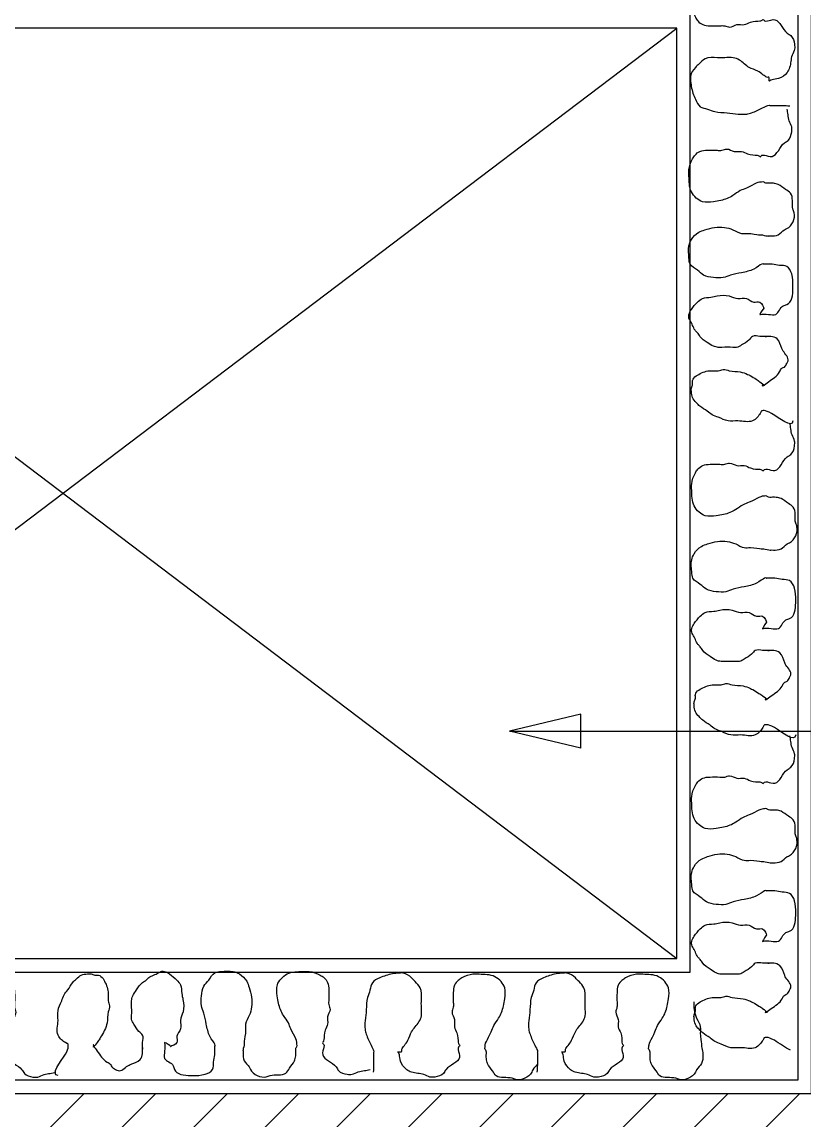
# Model space of a CAD drawing. Extents: x -251.9 to -196.2, y -340.1 to -300.7.
# Drawn here: x -208.626 to -206.665, y -334.754 to -332 of the extents above; entities that cross this region are included whole.
import ezdxf

# ---------------------------------------------------------------- set-up
doc = ezdxf.new("R2010")
doc.units = 0
doc.header["$LTSCALE"] = 0.5
doc.header["$MEASUREMENT"] = 0
for name, color, linetype in [('AC', 10, 'CONTINUOUS'), ('HATCH', 11, 'CONTINUOUS'), ('LINE', 3, 'CONTINUOUS')]:
    doc.layers.add(name, color=color, linetype=linetype)

msp = doc.modelspace()

# ---------------------------------------------------------------- hatches: boundary and pattern name
at = {"layer": 'HATCH'}
h = msp.add_hatch(dxfattribs=at)
h.set_pattern_fill('ANSI31', color=256, scale=1.014905, style=0)
h.set_pattern_definition([(45, (-382.4706, -368.56819), (-0.08970575, 0.08970575), [])])
h.paths.add_polyline_path([(-206.4596, -331.4907), (-210.5869, -331.4907), (-210.5869, -334.8737), (-206.4596, -334.8737)])
h.paths.add_polyline_path([(-206.6457, -331.6768), (-206.6457, -334.6876), (-210.4008, -334.6876), (-210.4008, -331.6768)], flags=16)

# ---------------------------------------------------------------- linework, layer by layer
at = {"layer": 'AC'}
for points in [[(-210.4008, -331.6768), (-210.4008, -334.6876), (-206.6457, -334.6876), (-206.6457, -331.6768)], [(-210.367, -331.7106), (-210.367, -334.6538), (-206.6795, -334.6538), (-206.6795, -331.7106)], [(-210.0963, -331.9812), (-210.0963, -334.3832), (-206.9501, -334.3832), (-206.9501, -331.9812)], [(-210.0625, -332.0151), (-210.0625, -334.3493), (-206.984, -334.3493), (-206.984, -332.0151)]]:
    msp.add_lwpolyline(points, close=True, dxfattribs=at)
at = {"layer": 'HATCH'}
for points, knots in [([(-206.9221, -331.8036), (-206.9221, -331.8036), (-206.9172, -331.8064), (-206.9038, -331.8109), (-206.8826, -331.8172), (-206.8581, -331.8171), (-206.8354, -331.811), (-206.8177, -331.7988), (-206.7929, -331.8021), (-206.7708, -331.7964), (-206.7675, -331.7986), (-206.7474, -331.7936), (-206.7478, -331.7948), (-206.7475, -331.7946), (-206.7215, -331.794), (-206.7113, -331.8087), (-206.6893, -331.8171), (-206.677, -331.8428), (-206.6906, -331.8711), (-206.6819, -331.8989), (-206.7067, -331.912), (-206.7188, -331.9235), (-206.7366, -331.9277), (-206.7553, -331.9254), (-206.758, -331.9315), (-206.7634, -331.929), (-206.7745, -331.9301), (-206.7977, -331.9151), (-206.82, -331.9086), (-206.8383, -331.8925), (-206.862, -331.8838), (-206.8879, -331.8801), (-206.9104, -331.877), (-206.9292, -331.8895), (-206.9464, -331.9099), (-206.9459, -331.9368), (-206.9475, -331.965), (-206.9406, -331.9831), (-206.9309, -331.9988), (-206.9184, -332.0086), (-206.8984, -332.0098), (-206.8801, -332.0103), (-206.8635, -332.0082), (-206.8491, -332.016), (-206.8338, -332.003), (-206.8147, -332.0094), (-206.7963, -331.9966), (-206.7724, -331.9986), (-206.7689, -331.9933), (-206.766, -331.9928), (-206.7629, -332.0009), (-206.7274, -331.9862), (-206.7183, -332.0239), (-206.6933, -332.0351), (-206.6886, -332.052), (-206.6875, -332.0696), (-206.6959, -332.0827), (-206.6978, -332.0987), (-206.7001, -332.1136), (-206.7083, -332.1306), (-206.7257, -332.1431), (-206.75, -332.1442), (-206.753, -332.1525), (-206.7512, -332.135), (-206.7577, -332.1427), (-206.7774, -332.1219), (-206.8058, -332.1153), (-206.8219, -332.0967), (-206.8436, -332.0875), (-206.8628, -332.0898), (-206.8859, -332.0896), (-206.9109, -332.0876), (-206.9266, -332.1034), (-206.9401, -332.1163), (-206.9505, -332.1302), (-206.9491, -332.1532), (-206.9461, -332.1734), (-206.9367, -332.1953), (-206.9279, -332.2149), (-206.9061, -332.2175), (-206.8851, -332.2274), (-206.8583, -332.2267), (-206.8322, -332.231), (-206.8113, -332.232), (-206.7904, -332.2264), (-206.7728, -332.2175), (-206.752, -332.2071), (-206.7501, -332.2103), (-206.75, -332.209), (-206.7448, -332.2094), (-206.7232, -332.209), (-206.7068, -332.2096), (-206.7006, -332.2104)], [0.4512314, 0.4512314, 0.4512314, 0.4512314, 0.45128, 0.4549386, 0.4605401, 0.4659738, 0.4709192, 0.4760933, 0.4794894, 0.4869917, 0.4910669, 0.4965431, 0.5006184, 0.5074105, 0.5122134, 0.5165655, 0.5180848, 0.5278237, 0.5299749, 0.5389238, 0.542322, 0.5472225, 0.5500233, 0.5540985, 0.5595747, 0.567046, 0.5745483, 0.5812397, 0.5848982, 0.5897987, 0.5971158, 0.6012475, 0.6073604, 0.6113227, 0.6156765, 0.6246253, 0.6280273, 0.634481, 0.6369329, 0.6403311, 0.6444628, 0.6498965, 0.6526134, 0.6554141, 0.6597106, 0.6637859, 0.6674444, 0.6735951, 0.6790712, 0.6851842, 0.6920103, 0.6968132, 0.7069202, 0.7093704, 0.7145508, 0.7172723, 0.7209355, 0.7244046, 0.7278737, 0.7309155, 0.7367618, 0.7408935, 0.7470441, 0.7534889, 0.7582433, 0.7652392, 0.7704133, 0.7772097, 0.7808683, 0.7856227, 0.789698, 0.7965241, 0.8008762, 0.8037603, 0.8092436, 0.8112848, 0.8188915, 0.8225546, 0.8274584, 0.8317549, 0.8360514, 0.8428775, 0.8490281, 0.8537826, 0.8565834, 0.8632748, 0.8669334, 0.8716878, 0.8791592, 0.8839137, 0.8900266, 0.8939614, 0.8939614, 0.8939614, 0.8939614]), ([(-206.6925, -333.0006), (-206.6943, -333.0209), (-206.7562, -332.9685), (-206.7745, -332.9769), (-206.7707, -332.9764), (-206.7933, -333.0085), (-206.8269, -332.9982), (-206.8562, -333.0036), (-206.8765, -332.9917), (-206.8955, -332.9867), (-206.9087, -332.9739), (-206.9242, -332.9665), (-206.9354, -332.954), (-206.9459, -332.9429), (-206.947, -332.9291), (-206.9484, -332.9173), (-206.9428, -332.9088), (-206.9454, -332.8998), (-206.9399, -332.8902), (-206.9242, -332.8807), (-206.9029, -332.8724), (-206.8815, -332.8767), (-206.8666, -332.8695), (-206.8483, -332.8773), (-206.8271, -332.8756), (-206.8099, -332.882), (-206.7967, -332.8885), (-206.7866, -332.895), (-206.7736, -332.9032), (-206.7625, -332.9132), (-206.7651, -332.9107), (-206.7706, -332.9106), (-206.7695, -332.9146), (-206.7489, -332.8977), (-206.729, -332.8872), (-206.7223, -332.8682), (-206.7119, -332.8658), (-206.7089, -332.8572), (-206.7029, -332.8487), (-206.7077, -332.836), (-206.7161, -332.8282), (-206.7232, -332.8132), (-206.7269, -332.7947), (-206.7454, -332.788), (-206.7651, -332.7892), (-206.762, -332.7885), (-206.7602, -332.7887), (-206.7563, -332.7882), (-206.775, -332.7899), (-206.7938, -332.7847), (-206.8044, -332.8016), (-206.8192, -332.808), (-206.832, -332.8174), (-206.8493, -332.8155), (-206.8644, -332.816), (-206.881, -332.8167), (-206.8941, -332.8133), (-206.9089, -332.8027), (-206.9245, -332.7931), (-206.9308, -332.7795), (-206.94, -332.7727), (-206.9439, -332.7607), (-206.949, -332.7507), (-206.9544, -332.7421), (-206.9539, -332.7315), (-206.9456, -332.7179), (-206.9345, -332.7045), (-206.9186, -332.6903), (-206.8999, -332.6916), (-206.8782, -332.6856), (-206.8543, -332.6841), (-206.8316, -332.6965), (-206.8084, -332.6888), (-206.7938, -332.7065), (-206.7714, -332.6974), (-206.7654, -332.7208), (-206.765, -332.7148), (-206.7775, -332.7364), (-206.7749, -332.7326), (-206.7568, -332.732), (-206.7296, -332.7383), (-206.7244, -332.7116), (-206.6955, -332.7081), (-206.6924, -332.6807), (-206.6926, -332.6546), (-206.6924, -332.6351), (-206.705, -332.6103), (-206.7267, -332.6115), (-206.7454, -332.6061), (-206.7662, -332.6078), (-206.7671, -332.607), (-206.7652, -332.6083), (-206.769, -332.6045), (-206.7915, -332.6226), (-206.8203, -332.629), (-206.8465, -332.633), (-206.8689, -332.6434), (-206.8922, -332.6413), (-206.9164, -332.6383), (-206.9319, -332.6208), (-206.9522, -332.6116), (-206.9536, -332.5865), (-206.9562, -332.5657), (-206.9468, -332.5425), (-206.9324, -332.5276), (-206.9107, -332.5203), (-206.8895, -332.514), (-206.865, -332.5141), (-206.8423, -332.5202), (-206.8246, -332.5324), (-206.7998, -332.5291), (-206.7777, -332.5348), (-206.7744, -332.5326), (-206.7543, -332.5376), (-206.7547, -332.5364), (-206.7544, -332.5366), (-206.7284, -332.5372), (-206.7182, -332.5225), (-206.6962, -332.5141), (-206.6839, -332.4884), (-206.6975, -332.4601), (-206.6888, -332.4323), (-206.7136, -332.4192), (-206.7258, -332.4077), (-206.7436, -332.4035), (-206.7622, -332.4058), (-206.7649, -332.3997), (-206.7703, -332.4022), (-206.7814, -332.4011), (-206.8046, -332.4161), (-206.8269, -332.4226), (-206.8452, -332.4387), (-206.8689, -332.4474), (-206.8948, -332.4511), (-206.9173, -332.4543), (-206.9361, -332.4417), (-206.9533, -332.4213), (-206.9528, -332.3944), (-206.9544, -332.3662), (-206.9475, -332.3481), (-206.9378, -332.3324), (-206.9254, -332.3226), (-206.9053, -332.3214), (-206.887, -332.3209), (-206.8704, -332.323), (-206.856, -332.3152), (-206.8407, -332.3282), (-206.8216, -332.3218), (-206.8032, -332.3346), (-206.7793, -332.3326), (-206.7758, -332.3379), (-206.7729, -332.3384), (-206.7698, -332.3303), (-206.7343, -332.345), (-206.7253, -332.3073), (-206.7002, -332.2961), (-206.6955, -332.2792), (-206.6944, -332.2616), (-206.7029, -332.2485), (-206.7047, -332.2329), (-206.7062, -332.2229), (-206.7075, -332.2183)], [0, 0, 0, 0, 0.0135353, 0.0258367, 0.033431, 0.0402274, 0.0483779, 0.0538116, 0.0596161, 0.0632746, 0.0666728, 0.0715734, 0.0744575, 0.0778574, 0.0813265, 0.0833677, 0.085519, 0.0875602, 0.089081, 0.0924792, 0.0995714, 0.1036467, 0.1064475, 0.1099111, 0.1160617, 0.1203582, 0.1218775, 0.1258398, 0.12829, 0.1322523, 0.1349692, 0.1410821, 0.1458366, 0.1497988, 0.1579839, 0.1604358, 0.1619551, 0.164407, 0.1659279, 0.168733, 0.1721329, 0.1736537, 0.1797373, 0.1833958, 0.1854335, 0.1929048, 0.1963009, 0.2010554, 0.2051307, 0.209206, 0.2120901, 0.2169907, 0.2200292, 0.2220669, 0.2281798, 0.2302174, 0.2330182, 0.2369805, 0.2422891, 0.244741, 0.2466637, 0.2497055, 0.2527473, 0.2542682, 0.2563094, 0.2593512, 0.2646615, 0.2680597, 0.2728626, 0.2763261, 0.2831183, 0.2880637, 0.2928181, 0.297376, 0.3007721, 0.3055791, 0.3076167, 0.3146125, 0.3180086, 0.3234423, 0.3275176, 0.3337859, 0.3359342, 0.3454089, 0.3467698, 0.3536075, 0.3585113, 0.362643, 0.3667747, 0.3715292, 0.3762837, 0.3823966, 0.3871511, 0.3932283, 0.4003205, 0.4065831, 0.4108795, 0.4163132, 0.4219148, 0.4262668, 0.4315754, 0.4350445, 0.4418486, 0.4455117, 0.45128, 0.4549386, 0.4605401, 0.4659738, 0.4709192, 0.4760933, 0.4794894, 0.4869917, 0.4910669, 0.4965431, 0.5006184, 0.5074105, 0.5122134, 0.5165655, 0.5180848, 0.5278237, 0.5299749, 0.5389238, 0.542322, 0.5472225, 0.5500233, 0.5540985, 0.5595747, 0.567046, 0.5745483, 0.5812397, 0.5848982, 0.5897987, 0.5971158, 0.6012475, 0.6073604, 0.6113227, 0.6156765, 0.6246253, 0.6280273, 0.634481, 0.6369329, 0.6403311, 0.6444628, 0.6498965, 0.6526134, 0.6554141, 0.6597106, 0.6637859, 0.6674444, 0.6735951, 0.6790712, 0.6851842, 0.6920103, 0.6968132, 0.7069202, 0.7093704, 0.7145508, 0.7172723, 0.7209355, 0.7244046, 0.7276109, 0.7276109, 0.7276109, 0.7276109]), ([(-206.6856, -333.7885), (-206.6874, -333.8088), (-206.7493, -333.7564), (-206.7675, -333.7648), (-206.7637, -333.7643), (-206.7864, -333.7964), (-206.82, -333.7861), (-206.8493, -333.7915), (-206.8695, -333.7796), (-206.8885, -333.7746), (-206.9018, -333.7618), (-206.9173, -333.7544), (-206.9285, -333.7419), (-206.939, -333.7308), (-206.9401, -333.717), (-206.9414, -333.7052), (-206.9359, -333.6967), (-206.9385, -333.6877), (-206.933, -333.6781), (-206.9173, -333.6686), (-206.896, -333.6603), (-206.8746, -333.6646), (-206.8597, -333.6574), (-206.8414, -333.6652), (-206.8202, -333.6635), (-206.803, -333.6698), (-206.7898, -333.6764), (-206.7797, -333.6829), (-206.7667, -333.6911), (-206.7556, -333.7011), (-206.7582, -333.6986), (-206.7637, -333.6985), (-206.7626, -333.7025), (-206.742, -333.6856), (-206.7221, -333.6751), (-206.7154, -333.6561), (-206.705, -333.6537), (-206.702, -333.6451), (-206.6959, -333.6365), (-206.7007, -333.6239), (-206.7092, -333.6161), (-206.7163, -333.6011), (-206.72, -333.5826), (-206.7385, -333.5759), (-206.7582, -333.5771), (-206.7551, -333.5764), (-206.7533, -333.5766), (-206.7493, -333.5761), (-206.7681, -333.5777), (-206.7869, -333.5726), (-206.7975, -333.5895), (-206.8123, -333.5959), (-206.8251, -333.6053), (-206.8424, -333.6034), (-206.8575, -333.6039), (-206.874, -333.6046), (-206.8872, -333.6012), (-206.9019, -333.5906), (-206.9176, -333.581), (-206.9239, -333.5674), (-206.9331, -333.5606), (-206.937, -333.5486), (-206.9421, -333.5386), (-206.9475, -333.53), (-206.947, -333.5194), (-206.9387, -333.5058), (-206.9276, -333.4924), (-206.9117, -333.4782), (-206.893, -333.4795), (-206.8713, -333.4734), (-206.8474, -333.472), (-206.8247, -333.4844), (-206.8015, -333.4767), (-206.7868, -333.4944), (-206.7645, -333.4853), (-206.7585, -333.5087), (-206.7581, -333.5027), (-206.7706, -333.5243), (-206.768, -333.5205), (-206.7499, -333.5199), (-206.7227, -333.5262), (-206.7175, -333.4995), (-206.6886, -333.496), (-206.6855, -333.4686), (-206.6857, -333.4425), (-206.6855, -333.423), (-206.6981, -333.3982), (-206.7198, -333.3994), (-206.7385, -333.394), (-206.7593, -333.3957), (-206.7602, -333.3949), (-206.7582, -333.3962), (-206.7621, -333.3924), (-206.7846, -333.4105), (-206.8134, -333.4169), (-206.8396, -333.4209), (-206.862, -333.4313), (-206.8853, -333.4292), (-206.9095, -333.4262), (-206.9249, -333.4087), (-206.9452, -333.3995), (-206.9467, -333.3744), (-206.9493, -333.3536), (-206.9399, -333.3304), (-206.9255, -333.3155), (-206.9038, -333.3082), (-206.8826, -333.3019), (-206.8581, -333.302), (-206.8354, -333.3081), (-206.8177, -333.3203), (-206.7929, -333.317), (-206.7708, -333.3227), (-206.7675, -333.3205), (-206.7474, -333.3255), (-206.7478, -333.3243), (-206.7475, -333.3245), (-206.7215, -333.325), (-206.7113, -333.3104), (-206.6893, -333.302), (-206.677, -333.2763), (-206.6906, -333.248), (-206.6819, -333.2202), (-206.7067, -333.2071), (-206.7188, -333.1956), (-206.7366, -333.1914), (-206.7553, -333.1937), (-206.758, -333.1876), (-206.7634, -333.19), (-206.7745, -333.189), (-206.7977, -333.204), (-206.82, -333.2105), (-206.8383, -333.2266), (-206.862, -333.2353), (-206.8879, -333.2389), (-206.9104, -333.2421), (-206.9292, -333.2296), (-206.9464, -333.2092), (-206.9459, -333.1823), (-206.9475, -333.1541), (-206.9406, -333.136), (-206.9309, -333.1203), (-206.9184, -333.1105), (-206.8984, -333.1093), (-206.8801, -333.1088), (-206.8635, -333.1108), (-206.8491, -333.1031), (-206.8338, -333.1161), (-206.8147, -333.1097), (-206.7963, -333.1225), (-206.7724, -333.1205), (-206.7689, -333.1258), (-206.766, -333.1263), (-206.7629, -333.1182), (-206.7274, -333.1329), (-206.7183, -333.0952), (-206.6933, -333.084), (-206.6886, -333.0671), (-206.6875, -333.0495), (-206.6959, -333.0364), (-206.6978, -333.0208), (-206.6993, -333.0108), (-206.7006, -333.0062)], [0, 0, 0, 0, 0.0135353, 0.0258367, 0.033431, 0.0402274, 0.0483779, 0.0538116, 0.0596161, 0.0632746, 0.0666728, 0.0715734, 0.0744575, 0.0778574, 0.0813265, 0.0833677, 0.085519, 0.0875602, 0.089081, 0.0924792, 0.0995714, 0.1036467, 0.1064475, 0.1099111, 0.1160617, 0.1203582, 0.1218775, 0.1258398, 0.12829, 0.1322523, 0.1349692, 0.1410821, 0.1458366, 0.1497988, 0.1579839, 0.1604358, 0.1619551, 0.164407, 0.1659279, 0.168733, 0.1721329, 0.1736537, 0.1797373, 0.1833958, 0.1854335, 0.1929048, 0.1963009, 0.2010554, 0.2051307, 0.209206, 0.2120901, 0.2169907, 0.2200292, 0.2220669, 0.2281798, 0.2302174, 0.2330182, 0.2369805, 0.2422891, 0.244741, 0.2466637, 0.2497055, 0.2527473, 0.2542682, 0.2563094, 0.2593512, 0.2646615, 0.2680597, 0.2728626, 0.2763261, 0.2831183, 0.2880637, 0.2928181, 0.297376, 0.3007721, 0.3055791, 0.3076167, 0.3146125, 0.3180086, 0.3234423, 0.3275176, 0.3337859, 0.3359342, 0.3454089, 0.3467698, 0.3536075, 0.3585113, 0.362643, 0.3667747, 0.3715292, 0.3762837, 0.3823966, 0.3871511, 0.3932283, 0.4003205, 0.4065831, 0.4108795, 0.4163132, 0.4219148, 0.4262668, 0.4315754, 0.4350445, 0.4418486, 0.4455117, 0.45128, 0.4549386, 0.4605401, 0.4659738, 0.4709192, 0.4760933, 0.4794894, 0.4869917, 0.4910669, 0.4965431, 0.5006184, 0.5074105, 0.5122134, 0.5165655, 0.5180848, 0.5278237, 0.5299749, 0.5389238, 0.542322, 0.5472225, 0.5500233, 0.5540985, 0.5595747, 0.567046, 0.5745483, 0.5812397, 0.5848982, 0.5897987, 0.5971158, 0.6012475, 0.6073604, 0.6113227, 0.6156765, 0.6246253, 0.6280273, 0.634481, 0.6369329, 0.6403311, 0.6444628, 0.6498965, 0.6526134, 0.6554141, 0.6597106, 0.6637859, 0.6674444, 0.6735951, 0.6790712, 0.6851842, 0.6920103, 0.6968132, 0.7069202, 0.7093704, 0.7145508, 0.7172723, 0.7209355, 0.7244046, 0.7276109, 0.7276109, 0.7276109, 0.7276109]), ([(-206.6989, -334.5788), (-206.7105, -334.5744), (-206.7521, -334.5422), (-206.7675, -334.5493), (-206.7637, -334.5488), (-206.7864, -334.5809), (-206.82, -334.5705), (-206.8493, -334.5759), (-206.8695, -334.564), (-206.8885, -334.559), (-206.9018, -334.5462), (-206.9173, -334.5388), (-206.9285, -334.5263), (-206.939, -334.5152), (-206.9401, -334.5014), (-206.9414, -334.4897), (-206.9359, -334.4812), (-206.9385, -334.4722), (-206.933, -334.4626), (-206.9173, -334.453), (-206.896, -334.4448), (-206.8746, -334.449), (-206.8597, -334.4418), (-206.8414, -334.4496), (-206.8202, -334.4479), (-206.803, -334.4543), (-206.7898, -334.4609), (-206.7797, -334.4673), (-206.7667, -334.4756), (-206.7556, -334.4855), (-206.7582, -334.4831), (-206.7637, -334.4829), (-206.7626, -334.4869), (-206.742, -334.4701), (-206.7221, -334.4595), (-206.7154, -334.4405), (-206.705, -334.4381), (-206.702, -334.4296), (-206.6959, -334.421), (-206.7007, -334.4084), (-206.7092, -334.4006), (-206.7163, -334.3856), (-206.72, -334.367), (-206.7385, -334.3604), (-206.7582, -334.3615), (-206.7551, -334.3608), (-206.7533, -334.3611), (-206.7493, -334.3606), (-206.7681, -334.3622), (-206.7869, -334.357), (-206.7975, -334.374), (-206.8123, -334.3803), (-206.8251, -334.3897), (-206.8424, -334.3878), (-206.8575, -334.3884), (-206.874, -334.3891), (-206.8872, -334.3857), (-206.9019, -334.375), (-206.9176, -334.3654), (-206.9239, -334.3518), (-206.9331, -334.345), (-206.937, -334.3331), (-206.9421, -334.323), (-206.9475, -334.3144), (-206.947, -334.3038), (-206.9387, -334.2902), (-206.9276, -334.2769), (-206.9117, -334.2626), (-206.893, -334.264), (-206.8713, -334.2579), (-206.8474, -334.2564), (-206.8247, -334.2689), (-206.8015, -334.2612), (-206.7868, -334.2788), (-206.7645, -334.2697), (-206.7585, -334.2932), (-206.7581, -334.2872), (-206.7706, -334.3087), (-206.768, -334.3049), (-206.7499, -334.3044), (-206.7227, -334.3106), (-206.7175, -334.2839), (-206.6886, -334.2804), (-206.6855, -334.253), (-206.6857, -334.2269), (-206.6855, -334.2075), (-206.6981, -334.1827), (-206.7198, -334.1838), (-206.7385, -334.1784), (-206.7593, -334.1801), (-206.7602, -334.1794), (-206.7582, -334.1807), (-206.7621, -334.1768), (-206.7846, -334.1949), (-206.8134, -334.2013), (-206.8396, -334.2053), (-206.862, -334.2157), (-206.8853, -334.2136), (-206.9095, -334.2106), (-206.9249, -334.1931), (-206.9452, -334.1839), (-206.9467, -334.1588), (-206.9493, -334.138), (-206.9399, -334.1149), (-206.9255, -334.0999), (-206.9038, -334.0927), (-206.8826, -334.0864), (-206.8581, -334.0864), (-206.8354, -334.0925), (-206.8177, -334.1048), (-206.7929, -334.1014), (-206.7708, -334.1072), (-206.7675, -334.1049), (-206.7474, -334.1099), (-206.7478, -334.1087), (-206.7475, -334.1089), (-206.7215, -334.1095), (-206.7113, -334.0949), (-206.6893, -334.0864), (-206.677, -334.0608), (-206.6906, -334.0325), (-206.6819, -334.0047), (-206.7067, -333.9915), (-206.7188, -333.9801), (-206.7366, -333.9759), (-206.7553, -333.9781), (-206.758, -333.972), (-206.7634, -333.9745), (-206.7745, -333.9734), (-206.7977, -333.9885), (-206.82, -333.995), (-206.8383, -334.011), (-206.862, -334.0198), (-206.8879, -334.0234), (-206.9104, -334.0266), (-206.9292, -334.0141), (-206.9464, -333.9936), (-206.9459, -333.9667), (-206.9475, -333.9385), (-206.9406, -333.9205), (-206.9309, -333.9048), (-206.9184, -333.895), (-206.8984, -333.8938), (-206.8801, -333.8933), (-206.8635, -333.8953), (-206.8491, -333.8876), (-206.8338, -333.9005), (-206.8147, -333.8942), (-206.7963, -333.9069), (-206.7724, -333.905), (-206.7689, -333.9102), (-206.766, -333.9108), (-206.7629, -333.9027), (-206.7274, -333.9173), (-206.7183, -333.8796), (-206.6933, -333.8685), (-206.6886, -333.8515), (-206.6875, -333.834), (-206.6959, -333.8208), (-206.6978, -333.8053), (-206.6993, -333.7953), (-206.7006, -333.7907)], [0.0052418, 0.0052418, 0.0052418, 0.0052418, 0.0135353, 0.0258367, 0.033431, 0.0402274, 0.0483779, 0.0538116, 0.0596161, 0.0632746, 0.0666728, 0.0715734, 0.0744575, 0.0778574, 0.0813265, 0.0833677, 0.085519, 0.0875602, 0.089081, 0.0924792, 0.0995714, 0.1036467, 0.1064475, 0.1099111, 0.1160617, 0.1203582, 0.1218775, 0.1258398, 0.12829, 0.1322523, 0.1349692, 0.1410821, 0.1458366, 0.1497988, 0.1579839, 0.1604358, 0.1619551, 0.164407, 0.1659279, 0.168733, 0.1721329, 0.1736537, 0.1797373, 0.1833958, 0.1854335, 0.1929048, 0.1963009, 0.2010554, 0.2051307, 0.209206, 0.2120901, 0.2169907, 0.2200292, 0.2220669, 0.2281798, 0.2302174, 0.2330182, 0.2369805, 0.2422891, 0.244741, 0.2466637, 0.2497055, 0.2527473, 0.2542682, 0.2563094, 0.2593512, 0.2646615, 0.2680597, 0.2728626, 0.2763261, 0.2831183, 0.2880637, 0.2928181, 0.297376, 0.3007721, 0.3055791, 0.3076167, 0.3146125, 0.3180086, 0.3234423, 0.3275176, 0.3337859, 0.3359342, 0.3454089, 0.3467698, 0.3536075, 0.3585113, 0.362643, 0.3667747, 0.3715292, 0.3762837, 0.3823966, 0.3871511, 0.3932283, 0.4003205, 0.4065831, 0.4108795, 0.4163132, 0.4219148, 0.4262668, 0.4315754, 0.4350445, 0.4418486, 0.4455117, 0.45128, 0.4549386, 0.4605401, 0.4659738, 0.4709192, 0.4760933, 0.4794894, 0.4869917, 0.4910669, 0.4965431, 0.5006184, 0.5074105, 0.5122134, 0.5165655, 0.5180848, 0.5278237, 0.5299749, 0.5389238, 0.542322, 0.5472225, 0.5500233, 0.5540985, 0.5595747, 0.567046, 0.5745483, 0.5812397, 0.5848982, 0.5897987, 0.5971158, 0.6012475, 0.6073604, 0.6113227, 0.6156765, 0.6246253, 0.6280273, 0.634481, 0.6369329, 0.6403311, 0.6444628, 0.6498965, 0.6526134, 0.6554141, 0.6597106, 0.6637859, 0.6674444, 0.6735951, 0.6790712, 0.6851842, 0.6920103, 0.6968132, 0.7069202, 0.7093704, 0.7145508, 0.7172723, 0.7209355, 0.7244046, 0.7276109, 0.7276109, 0.7276109, 0.7276109]), ([(-208.5354, -334.6428), (-208.5557, -334.641), (-208.5034, -334.5791), (-208.5117, -334.5609), (-208.5112, -334.5647), (-208.5433, -334.542), (-208.533, -334.5084), (-208.5384, -334.4791), (-208.5265, -334.4589), (-208.5215, -334.4399), (-208.5087, -334.4266), (-208.5013, -334.4111), (-208.4888, -334.3999), (-208.4777, -334.3894), (-208.4639, -334.3883), (-208.4521, -334.387), (-208.4437, -334.3925), (-208.4346, -334.3899), (-208.425, -334.3954), (-208.4155, -334.4111), (-208.4073, -334.4324), (-208.4115, -334.4538), (-208.4043, -334.4687), (-208.4121, -334.487), (-208.4104, -334.5082), (-208.4168, -334.5254), (-208.4233, -334.5386), (-208.4298, -334.5487), (-208.4381, -334.5617), (-208.448, -334.5728), (-208.4455, -334.5702), (-208.4454, -334.5647), (-208.4494, -334.5658), (-208.4326, -334.5864), (-208.422, -334.6063), (-208.403, -334.613), (-208.4006, -334.6234), (-208.392, -334.6264), (-208.3835, -334.6325), (-208.3708, -334.6277), (-208.363, -334.6192), (-208.348, -334.6121), (-208.3295, -334.6084), (-208.3228, -334.5899), (-208.324, -334.5702), (-208.3233, -334.5733), (-208.3235, -334.5751), (-208.3231, -334.5791), (-208.3247, -334.5603), (-208.3195, -334.5415), (-208.3365, -334.5309), (-208.3428, -334.5161), (-208.3522, -334.5033), (-208.3503, -334.486), (-208.3508, -334.4709), (-208.3515, -334.4544), (-208.3482, -334.4412), (-208.3375, -334.4265), (-208.3279, -334.4108), (-208.3143, -334.4045), (-208.3075, -334.3953), (-208.2955, -334.3914), (-208.2855, -334.3863), (-208.2769, -334.3809), (-208.2663, -334.3814), (-208.2527, -334.3897), (-208.2393, -334.4008), (-208.2251, -334.4167), (-208.2264, -334.4354), (-208.2204, -334.4571), (-208.2189, -334.481), (-208.2313, -334.5037), (-208.2236, -334.5269), (-208.2413, -334.5416), (-208.2322, -334.5639), (-208.2556, -334.5699), (-208.2496, -334.5703), (-208.2712, -334.5578), (-208.2674, -334.5604), (-208.2668, -334.5785), (-208.2731, -334.6057), (-208.2464, -334.6109), (-208.2429, -334.6398), (-208.2155, -334.6429), (-208.1894, -334.6427), (-208.1699, -334.6429), (-208.1451, -334.6303), (-208.1463, -334.6086), (-208.1409, -334.5899), (-208.1426, -334.5691), (-208.1418, -334.5682), (-208.1431, -334.5702), (-208.1393, -334.5663), (-208.1574, -334.5438), (-208.1638, -334.515), (-208.1678, -334.4888), (-208.1782, -334.4664), (-208.1761, -334.4431), (-208.1731, -334.4189), (-208.1556, -334.4035), (-208.1464, -334.3832), (-208.1213, -334.3817), (-208.1005, -334.3791), (-208.0773, -334.3885), (-208.0624, -334.4029), (-208.0551, -334.4246), (-208.0489, -334.4458), (-208.0489, -334.4703), (-208.055, -334.493), (-208.0672, -334.5107), (-208.0639, -334.5355), (-208.0696, -334.5576), (-208.0674, -334.5609), (-208.0724, -334.581), (-208.0712, -334.5806), (-208.0714, -334.5809), (-208.072, -334.6069), (-208.0574, -334.6171), (-208.0489, -334.6391), (-208.0232, -334.6514), (-207.9949, -334.6378), (-207.9671, -334.6465), (-207.954, -334.6217), (-207.9425, -334.6096), (-207.9383, -334.5918), (-207.9406, -334.5731), (-207.9345, -334.5704), (-207.937, -334.565), (-207.9359, -334.5539), (-207.9509, -334.5307), (-207.9575, -334.5084), (-207.9735, -334.4901), (-207.9823, -334.4664), (-207.9859, -334.4405), (-207.9891, -334.418), (-207.9765, -334.3992), (-207.9561, -334.382), (-207.9292, -334.3825), (-207.901, -334.3809), (-207.8829, -334.3878), (-207.8672, -334.3975), (-207.8574, -334.41), (-207.8562, -334.43), (-207.8557, -334.4483), (-207.8578, -334.4649), (-207.8501, -334.4793), (-207.863, -334.4946), (-207.8566, -334.5137), (-207.8694, -334.5321), (-207.8675, -334.556), (-207.8727, -334.5595), (-207.8732, -334.5624), (-207.8651, -334.5655), (-207.8798, -334.601), (-207.8421, -334.6101), (-207.831, -334.6351), (-207.814, -334.6398), (-207.7964, -334.6409), (-207.7833, -334.6325), (-207.7677, -334.6306), (-207.7577, -334.6291), (-207.7531, -334.6278)], [0, 0, 0, 0, 0.0135353, 0.0258367, 0.033431, 0.0402274, 0.0483779, 0.0538116, 0.0596161, 0.0632746, 0.0666728, 0.0715734, 0.0744575, 0.0778574, 0.0813265, 0.0833677, 0.085519, 0.0875602, 0.089081, 0.0924792, 0.0995714, 0.1036467, 0.1064475, 0.1099111, 0.1160617, 0.1203582, 0.1218775, 0.1258398, 0.12829, 0.1322523, 0.1349692, 0.1410821, 0.1458366, 0.1497988, 0.1579839, 0.1604358, 0.1619551, 0.164407, 0.1659279, 0.168733, 0.1721329, 0.1736537, 0.1797373, 0.1833958, 0.1854335, 0.1929048, 0.1963009, 0.2010554, 0.2051307, 0.209206, 0.2120901, 0.2169907, 0.2200292, 0.2220669, 0.2281798, 0.2302174, 0.2330182, 0.2369805, 0.2422891, 0.244741, 0.2466637, 0.2497055, 0.2527473, 0.2542682, 0.2563094, 0.2593512, 0.2646615, 0.2680597, 0.2728626, 0.2763261, 0.2831183, 0.2880637, 0.2928181, 0.297376, 0.3007721, 0.3055791, 0.3076167, 0.3146125, 0.3180086, 0.3234423, 0.3275176, 0.3337859, 0.3359342, 0.3454089, 0.3467698, 0.3536075, 0.3585113, 0.362643, 0.3667747, 0.3715292, 0.3762837, 0.3823966, 0.3871511, 0.3932283, 0.4003205, 0.4065831, 0.4108795, 0.4163132, 0.4219148, 0.4262668, 0.4315754, 0.4350445, 0.4418486, 0.4455117, 0.45128, 0.4549386, 0.4605401, 0.4659738, 0.4709192, 0.4760933, 0.4794894, 0.4869917, 0.4910669, 0.4965431, 0.5006184, 0.5074105, 0.5122134, 0.5165655, 0.5180848, 0.5278237, 0.5299749, 0.5389238, 0.542322, 0.5472225, 0.5500233, 0.5540985, 0.5595747, 0.567046, 0.5745483, 0.5812397, 0.5848982, 0.5897987, 0.5971158, 0.6012475, 0.6073604, 0.6113227, 0.6156765, 0.6246253, 0.6280273, 0.634481, 0.6369329, 0.6403311, 0.6444628, 0.6498965, 0.6526134, 0.6554141, 0.6597106, 0.6637859, 0.6674444, 0.6735951, 0.6790712, 0.6851842, 0.6920103, 0.6968132, 0.7069202, 0.7093704, 0.7145508, 0.7172723, 0.7209355, 0.7244046, 0.7276109, 0.7276109, 0.7276109, 0.7276109]), ([(-209.3233, -334.6497), (-209.3436, -334.6479), (-209.2913, -334.5861), (-209.2996, -334.5678), (-209.2991, -334.5716), (-209.3312, -334.5489), (-209.3209, -334.5153), (-209.3263, -334.486), (-209.3144, -334.4658), (-209.3094, -334.4468), (-209.2966, -334.4336), (-209.2892, -334.4181), (-209.2767, -334.4068), (-209.2656, -334.3964), (-209.2518, -334.3953), (-209.24, -334.3939), (-209.2316, -334.3994), (-209.2225, -334.3968), (-209.2129, -334.4024), (-209.2034, -334.418), (-209.1952, -334.4393), (-209.1994, -334.4607), (-209.1922, -334.4756), (-209.2, -334.4939), (-209.1983, -334.5151), (-209.2047, -334.5323), (-209.2112, -334.5455), (-209.2177, -334.5556), (-209.2259, -334.5686), (-209.2359, -334.5797), (-209.2334, -334.5771), (-209.2333, -334.5717), (-209.2373, -334.5727), (-209.2205, -334.5933), (-209.2099, -334.6132), (-209.1909, -334.6199), (-209.1885, -334.6304), (-209.1799, -334.6333), (-209.1714, -334.6394), (-209.1587, -334.6346), (-209.1509, -334.6262), (-209.1359, -334.619), (-209.1174, -334.6153), (-209.1107, -334.5968), (-209.1119, -334.5772), (-209.1112, -334.5802), (-209.1114, -334.582), (-209.1109, -334.586), (-209.1126, -334.5672), (-209.1074, -334.5484), (-209.1244, -334.5378), (-209.1307, -334.523), (-209.1401, -334.5102), (-209.1382, -334.4929), (-209.1387, -334.4778), (-209.1394, -334.4613), (-209.1361, -334.4481), (-209.1254, -334.4334), (-209.1158, -334.4178), (-209.1022, -334.4115), (-209.0954, -334.4022), (-209.0834, -334.3983), (-209.0734, -334.3932), (-209.0648, -334.3878), (-209.0542, -334.3883), (-209.0406, -334.3966), (-209.0272, -334.4078), (-209.013, -334.4236), (-209.0143, -334.4424), (-209.0083, -334.464), (-209.0068, -334.4879), (-209.0192, -334.5106), (-209.0115, -334.5338), (-209.0292, -334.5485), (-209.0201, -334.5708), (-209.0435, -334.5768), (-209.0375, -334.5772), (-209.0591, -334.5647), (-209.0553, -334.5673), (-209.0547, -334.5855), (-209.061, -334.6126), (-209.0343, -334.6178), (-209.0308, -334.6467), (-209.0034, -334.6498), (-208.9773, -334.6496), (-208.9578, -334.6498), (-208.933, -334.6373), (-208.9342, -334.6155), (-208.9288, -334.5968), (-208.9305, -334.576), (-208.9297, -334.5751), (-208.931, -334.5771), (-208.9272, -334.5732), (-208.9453, -334.5507), (-208.9517, -334.522), (-208.9557, -334.4957), (-208.9661, -334.4733), (-208.964, -334.4501), (-208.961, -334.4258), (-208.9435, -334.4104), (-208.9343, -334.3901), (-208.9092, -334.3886), (-208.8884, -334.386), (-208.8652, -334.3954), (-208.8503, -334.4098), (-208.843, -334.4315), (-208.8368, -334.4527), (-208.8368, -334.4772), (-208.8429, -334.4999), (-208.8551, -334.5177), (-208.8518, -334.5424), (-208.8575, -334.5645), (-208.8553, -334.5678), (-208.8603, -334.5879), (-208.8591, -334.5875), (-208.8593, -334.5878), (-208.8599, -334.6138), (-208.8453, -334.624), (-208.8368, -334.646), (-208.8111, -334.6583), (-208.7828, -334.6447), (-208.755, -334.6534), (-208.7419, -334.6286), (-208.7304, -334.6165), (-208.7262, -334.5987), (-208.7285, -334.5801), (-208.7224, -334.5773), (-208.7249, -334.5719), (-208.7238, -334.5608), (-208.7388, -334.5376), (-208.7454, -334.5153), (-208.7614, -334.497), (-208.7701, -334.4733), (-208.7738, -334.4474), (-208.777, -334.4249), (-208.7644, -334.4061), (-208.744, -334.3889), (-208.7171, -334.3894), (-208.6889, -334.3878), (-208.6708, -334.3947), (-208.6551, -334.4044), (-208.6453, -334.4169), (-208.6441, -334.437), (-208.6436, -334.4552), (-208.6457, -334.4718), (-208.638, -334.4862), (-208.6509, -334.5015), (-208.6445, -334.5206), (-208.6573, -334.539), (-208.6554, -334.5629), (-208.6606, -334.5664), (-208.6611, -334.5693), (-208.653, -334.5724), (-208.6677, -334.6079), (-208.63, -334.617), (-208.6188, -334.642), (-208.6019, -334.6467), (-208.5843, -334.6478), (-208.5712, -334.6394), (-208.5556, -334.6375), (-208.5456, -334.6361), (-208.541, -334.6347)], [0, 0, 0, 0, 0.0135353, 0.0258367, 0.033431, 0.0402274, 0.0483779, 0.0538116, 0.0596161, 0.0632746, 0.0666728, 0.0715734, 0.0744575, 0.0778574, 0.0813265, 0.0833677, 0.085519, 0.0875602, 0.089081, 0.0924792, 0.0995714, 0.1036467, 0.1064475, 0.1099111, 0.1160617, 0.1203582, 0.1218775, 0.1258398, 0.12829, 0.1322523, 0.1349692, 0.1410821, 0.1458366, 0.1497988, 0.1579839, 0.1604358, 0.1619551, 0.164407, 0.1659279, 0.168733, 0.1721329, 0.1736537, 0.1797373, 0.1833958, 0.1854335, 0.1929048, 0.1963009, 0.2010554, 0.2051307, 0.209206, 0.2120901, 0.2169907, 0.2200292, 0.2220669, 0.2281798, 0.2302174, 0.2330182, 0.2369805, 0.2422891, 0.244741, 0.2466637, 0.2497055, 0.2527473, 0.2542682, 0.2563094, 0.2593512, 0.2646615, 0.2680597, 0.2728626, 0.2763261, 0.2831183, 0.2880637, 0.2928181, 0.297376, 0.3007721, 0.3055791, 0.3076167, 0.3146125, 0.3180086, 0.3234423, 0.3275176, 0.3337859, 0.3359342, 0.3454089, 0.3467698, 0.3536075, 0.3585113, 0.362643, 0.3667747, 0.3715292, 0.3762837, 0.3823966, 0.3871511, 0.3932283, 0.4003205, 0.4065831, 0.4108795, 0.4163132, 0.4219148, 0.4262668, 0.4315754, 0.4350445, 0.4418486, 0.4455117, 0.45128, 0.4549386, 0.4605401, 0.4659738, 0.4709192, 0.4760933, 0.4794894, 0.4869917, 0.4910669, 0.4965431, 0.5006184, 0.5074105, 0.5122134, 0.5165655, 0.5180848, 0.5278237, 0.5299749, 0.5389238, 0.542322, 0.5472225, 0.5500233, 0.5540985, 0.5595747, 0.567046, 0.5745483, 0.5812397, 0.5848982, 0.5897987, 0.5971158, 0.6012475, 0.6073604, 0.6113227, 0.6156765, 0.6246253, 0.6280273, 0.634481, 0.6369329, 0.6403311, 0.6444628, 0.6498965, 0.6526134, 0.6554141, 0.6597106, 0.6637859, 0.6674444, 0.6735951, 0.6790712, 0.6851842, 0.6920103, 0.6968132, 0.7069202, 0.7093704, 0.7145508, 0.7172723, 0.7209355, 0.7244046, 0.7276109, 0.7276109, 0.7276109, 0.7276109]), ([(-207.3335, -334.6147), (-207.3367, -334.6194), (-207.3437, -334.6247), (-207.3519, -334.646), (-207.3776, -334.6583), (-207.4059, -334.6447), (-207.4337, -334.6534), (-207.4468, -334.6286), (-207.4583, -334.6165), (-207.4625, -334.5987), (-207.4602, -334.5801), (-207.4663, -334.5773), (-207.4639, -334.5719), (-207.4649, -334.5608), (-207.4499, -334.5376), (-207.4434, -334.5153), (-207.4273, -334.497), (-207.4186, -334.4733), (-207.415, -334.4474), (-207.4118, -334.4249), (-207.4243, -334.4061), (-207.4447, -334.3889), (-207.4716, -334.3894), (-207.4998, -334.3878), (-207.5179, -334.3947), (-207.5336, -334.4044), (-207.5434, -334.4169), (-207.5446, -334.437), (-207.5451, -334.4552), (-207.5431, -334.4718), (-207.5508, -334.4862), (-207.5378, -334.5015), (-207.5442, -334.5206), (-207.5314, -334.539), (-207.5334, -334.5629), (-207.5281, -334.5664), (-207.5276, -334.5693), (-207.5357, -334.5724), (-207.521, -334.6079), (-207.5587, -334.617), (-207.5699, -334.642), (-207.5868, -334.6467), (-207.6044, -334.6478), (-207.6175, -334.6394), (-207.6335, -334.6375), (-207.6484, -334.6353), (-207.6654, -334.6271), (-207.6779, -334.6096), (-207.679, -334.5854), (-207.6873, -334.5823), (-207.6698, -334.5841), (-207.6775, -334.5776), (-207.6567, -334.5579), (-207.6501, -334.5295), (-207.6316, -334.5134), (-207.6223, -334.4917), (-207.6246, -334.4725), (-207.6244, -334.4494), (-207.6224, -334.4244), (-207.6383, -334.4087), (-207.6512, -334.3952), (-207.665, -334.3849), (-207.688, -334.3862), (-207.7082, -334.3892), (-207.7301, -334.3986), (-207.7497, -334.4075), (-207.7523, -334.4292), (-207.7622, -334.4502), (-207.7615, -334.477), (-207.7658, -334.5031), (-207.7668, -334.524), (-207.7612, -334.5449), (-207.7523, -334.5625), (-207.7419, -334.5833), (-207.7452, -334.5852), (-207.7438, -334.5853), (-207.7442, -334.5905), (-207.7438, -334.6122), (-207.7445, -334.6285), (-207.7452, -334.6347)], [0.5127008, 0.5127008, 0.5127008, 0.5127008, 0.5165655, 0.5180848, 0.5278237, 0.5299749, 0.5389238, 0.542322, 0.5472225, 0.5500233, 0.5540985, 0.5595747, 0.567046, 0.5745483, 0.5812397, 0.5848982, 0.5897987, 0.5971158, 0.6012475, 0.6073604, 0.6113227, 0.6156765, 0.6246253, 0.6280273, 0.634481, 0.6369329, 0.6403311, 0.6444628, 0.6498965, 0.6526134, 0.6554141, 0.6597106, 0.6637859, 0.6674444, 0.6735951, 0.6790712, 0.6851842, 0.6920103, 0.6968132, 0.7069202, 0.7093704, 0.7145508, 0.7172723, 0.7209355, 0.7244046, 0.7278737, 0.7309155, 0.7367618, 0.7408935, 0.7470441, 0.7534889, 0.7582433, 0.7652392, 0.7704133, 0.7772097, 0.7808683, 0.7856227, 0.789698, 0.7965241, 0.8008762, 0.8037603, 0.8092436, 0.8112848, 0.8188915, 0.8225546, 0.8274584, 0.8317549, 0.8360514, 0.8428775, 0.8490281, 0.8537826, 0.8565834, 0.8632748, 0.8669334, 0.8716878, 0.8791592, 0.8839137, 0.8900266, 0.8939614, 0.8939614, 0.8939614, 0.8939614]), ([(-206.9408, -334.4583), (-206.9413, -334.4648), (-206.9409, -334.4789), (-206.9353, -334.4999), (-206.923, -334.5177), (-206.9264, -334.5424), (-206.9206, -334.5645), (-206.9229, -334.5678), (-206.9179, -334.5879), (-206.9191, -334.5875), (-206.9189, -334.5878), (-206.9183, -334.6138), (-206.9329, -334.624), (-206.9414, -334.646), (-206.967, -334.6583), (-206.9954, -334.6447), (-207.0231, -334.6534), (-207.0363, -334.6286), (-207.0477, -334.6165), (-207.0519, -334.5987), (-207.0497, -334.5801), (-207.0558, -334.5773), (-207.0533, -334.5719), (-207.0544, -334.5608), (-207.0393, -334.5376), (-207.0328, -334.5153), (-207.0168, -334.497), (-207.008, -334.4733), (-207.0044, -334.4474), (-207.0012, -334.4249), (-207.0137, -334.4061), (-207.0342, -334.3889), (-207.0611, -334.3894), (-207.0893, -334.3878), (-207.1073, -334.3947), (-207.123, -334.4044), (-207.1328, -334.4169), (-207.134, -334.437), (-207.1345, -334.4552), (-207.1325, -334.4718), (-207.1402, -334.4862), (-207.1273, -334.5015), (-207.1336, -334.5206), (-207.1209, -334.539), (-207.1228, -334.5629), (-207.1176, -334.5664), (-207.117, -334.5693), (-207.1251, -334.5724), (-207.1105, -334.6079), (-207.1482, -334.617), (-207.1593, -334.642), (-207.1763, -334.6467), (-207.1938, -334.6478), (-207.207, -334.6394), (-207.2229, -334.6375), (-207.2379, -334.6353), (-207.2549, -334.6271), (-207.2673, -334.6096), (-207.2684, -334.5854), (-207.2767, -334.5823), (-207.2592, -334.5841), (-207.267, -334.5776), (-207.2462, -334.5579), (-207.2396, -334.5295), (-207.221, -334.5134), (-207.2118, -334.4917), (-207.2141, -334.4725), (-207.2138, -334.4494), (-207.2119, -334.4244), (-207.2277, -334.4087), (-207.2406, -334.3952), (-207.2544, -334.3849), (-207.2775, -334.3862), (-207.2976, -334.3892), (-207.3196, -334.3986), (-207.3391, -334.4075), (-207.3418, -334.4292), (-207.3516, -334.4502), (-207.351, -334.477), (-207.3553, -334.5031), (-207.3563, -334.524), (-207.3506, -334.5449), (-207.3418, -334.5625), (-207.3313, -334.5833), (-207.3346, -334.5852), (-207.3333, -334.5853), (-207.3337, -334.5905), (-207.3332, -334.6122), (-207.3339, -334.6285), (-207.3347, -334.6347)], [0.4616759, 0.4616759, 0.4616759, 0.4616759, 0.4659738, 0.4709192, 0.4760933, 0.4794894, 0.4869917, 0.4910669, 0.4965431, 0.5006184, 0.5074105, 0.5122134, 0.5165655, 0.5180848, 0.5278237, 0.5299749, 0.5389238, 0.542322, 0.5472225, 0.5500233, 0.5540985, 0.5595747, 0.567046, 0.5745483, 0.5812397, 0.5848982, 0.5897987, 0.5971158, 0.6012475, 0.6073604, 0.6113227, 0.6156765, 0.6246253, 0.6280273, 0.634481, 0.6369329, 0.6403311, 0.6444628, 0.6498965, 0.6526134, 0.6554141, 0.6597106, 0.6637859, 0.6674444, 0.6735951, 0.6790712, 0.6851842, 0.6920103, 0.6968132, 0.7069202, 0.7093704, 0.7145508, 0.7172723, 0.7209355, 0.7244046, 0.7278737, 0.7309155, 0.7367618, 0.7408935, 0.7470441, 0.7534889, 0.7582433, 0.7652392, 0.7704133, 0.7772097, 0.7808683, 0.7856227, 0.789698, 0.7965241, 0.8008762, 0.8037603, 0.8092436, 0.8112848, 0.8188915, 0.8225546, 0.8274584, 0.8317549, 0.8360514, 0.8428775, 0.8490281, 0.8537826, 0.8565834, 0.8632748, 0.8669334, 0.8716878, 0.8791592, 0.8839137, 0.8900266, 0.8939614, 0.8939614, 0.8939614, 0.8939614])]:
    msp.add_open_spline(points, degree=3, knots=knots, dxfattribs=at)
at = {"layer": 'LINE'}
for p, q in [((-210.0625, -332.0151), (-206.984, -334.3493)), ((-210.0625, -334.3493), (-206.984, -332.0151)), ((-207.2249, -333.736), (-207.403, -333.7787)), ((-207.2249, -333.8214), (-207.2249, -333.736)), ((-207.403, -333.7787), (-205.581, -333.7787)), ((-207.2249, -333.8214), (-207.403, -333.7787))]:
    msp.add_line(p, q, dxfattribs=at)

doc.saveas('drawing.dxf')
